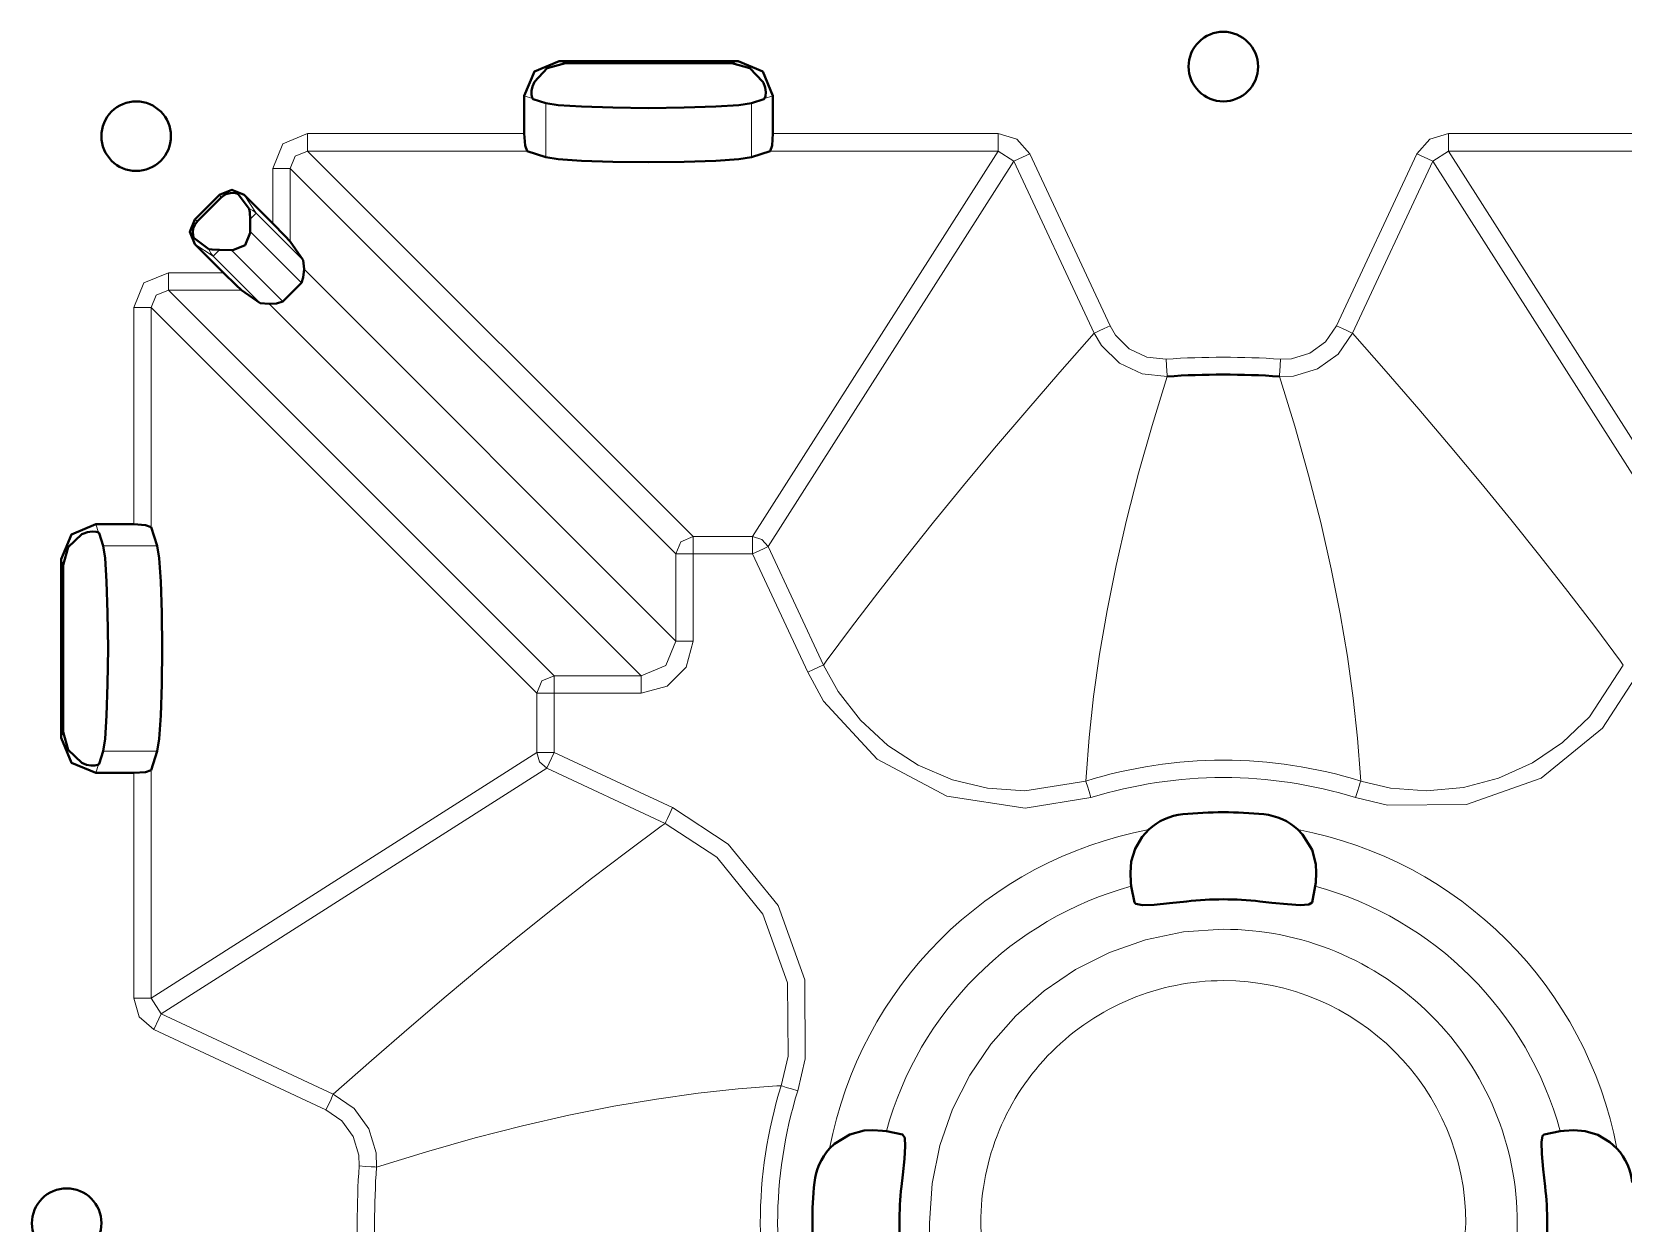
# Model space of a CAD drawing. Header units: millimetres. Extents: x 0 to 2941, y -405 to 1422.
# Drawn here: x 703.1 to 794.6, y 1053.2 to 1121.7 of the extents above; entities that cross this region are included whole.
import ezdxf

# ---------------------------------------------------------------- set-up
doc = ezdxf.new("R2010")
doc.units = ezdxf.units.MM
doc.layers.add('FINE', color=9, linetype='Continuous')
doc.layers.add('OUTLINE', color=7, linetype='Continuous')

msp = doc.modelspace()

# ---------------------------------------------------------------- linework, layer by layer
at = {"layer": 'FINE', "lineweight": 9}
for p, q in [((733.386, 1119.995), (733.739, 1119.882)), ((743.313, 1119.882), (743.666, 1119.995)), ((731.86, 1117.855), (731.375, 1118.011)), ((745.677, 1118.011), (745.192, 1117.855)), ((732.617, 1114.486), (732.617, 1117.592)), ((744.435, 1117.592), (744.435, 1114.486)), ((731.375, 1115.835), (718.919, 1115.835)), ((758.625, 1115.835), (745.677, 1115.835)), ((797.457, 1115.835), (784.508, 1115.835)), ((741.09, 1092.665), (718.919, 1114.837)), ((718.919, 1114.837), (731.542, 1114.837)), ((758.625, 1114.837), (744.5, 1092.665)), ((745.51, 1114.837), (758.625, 1114.837)), ((765.053, 1104.779), (760.435, 1114.683)), ((784.508, 1114.837), (797.623, 1114.837)), ((716.922, 1113.838), (716.922, 1110.664)), ((717.92, 1113.838), (740.092, 1091.667)), ((717.92, 1109.642), (717.92, 1113.838)), ((745.405, 1092.089), (759.53, 1114.26)), ((713.959, 1112.164), (713.861, 1112.313)), ((715.275, 1112.31), (715.969, 1111.27)), ((712.444, 1110.897), (712.593, 1110.797)), ((715.969, 1111.27), (718.673, 1108.567)), ((718.574, 1107.251), (715.617, 1110.208)), ((713.487, 1108.787), (712.447, 1109.482)), ((714.549, 1109.14), (717.506, 1106.183)), ((716.19, 1106.084), (713.487, 1108.787)), ((740.092, 1086.662), (718.715, 1108.038)), ((714.093, 1107.835), (710.918, 1107.835)), ((733.09, 1084.665), (710.918, 1106.837)), ((710.918, 1106.837), (715.115, 1106.837)), ((708.922, 1105.839), (708.922, 1093.381)), ((709.92, 1093.215), (709.92, 1105.839)), ((709.92, 1105.839), (732.092, 1083.667)), ((716.719, 1106.042), (738.095, 1084.665)), ((706.902, 1092.897), (706.746, 1093.381)), ((741.09, 1092.665), (744.5, 1092.665)), ((710.271, 1092.14), (707.165, 1092.14)), ((740.092, 1086.662), (740.092, 1091.667)), ((747.673, 1084.863), (744.5, 1091.667)), ((745.405, 1092.089), (748.578, 1085.284)), ((704.762, 1091.371), (704.876, 1091.018)), ((748.578, 1085.284), (748.735, 1085.5)), ((794.398, 1085.5), (794.555, 1085.284)), ((733.09, 1084.665), (738.095, 1084.665)), ((732.092, 1080.256), (732.092, 1083.667)), ((704.876, 1081.444), (704.762, 1081.091)), ((706.746, 1079.08), (706.902, 1079.565)), ((707.165, 1080.322), (710.271, 1080.322)), ((732.092, 1080.256), (709.92, 1066.131)), ((733.09, 1080.256), (739.894, 1077.084)), ((708.922, 1079.08), (708.922, 1066.131)), ((709.92, 1066.131), (709.92, 1079.247)), ((710.497, 1065.227), (732.668, 1079.352)), ((763.678, 1078.859), (763.663, 1078.61)), ((779.47, 1078.61), (779.456, 1078.859)), ((739.257, 1076.021), (739.472, 1076.179)), ((710.497, 1065.227), (709.92, 1066.131)), ((720.4, 1060.609), (710.497, 1065.227)), ((710.075, 1064.322), (719.978, 1059.704)), ((746.146, 1061.094), (745.897, 1061.079))]:
    msp.add_line(p, q, dxfattribs=at)
for points in [[(718.919, 1115.835), (717.506, 1115.251), (716.922, 1113.838)], [(718.919, 1114.837), (718.919, 1115.149), (718.919, 1115.835)], [(758.625, 1114.837), (758.625, 1115.149), (758.625, 1115.835)], [(760.435, 1114.683), (759.698, 1115.523), (758.625, 1115.835)], [(784.508, 1115.835), (783.435, 1115.523), (782.698, 1114.683)], [(784.508, 1114.837), (784.508, 1115.149), (784.508, 1115.835)], [(717.92, 1113.838), (718.211, 1114.546), (718.919, 1114.837)], [(758.625, 1114.837), (759.53, 1114.26), (764.148, 1104.357)], [(759.53, 1114.26), (759.813, 1114.392), (760.435, 1114.683)], [(774.791, 1101.876), (775.602, 1101.899), (776.989, 1102.315), (778.161, 1103.166), (778.985, 1104.357), (783.603, 1114.26), (784.508, 1114.837)], [(782.698, 1114.683), (778.08, 1104.779), (777.447, 1103.863), (776.546, 1103.209), (775.481, 1102.89), (774.857, 1102.872)], [(783.603, 1114.26), (783.32, 1114.392), (782.698, 1114.683)], [(783.603, 1114.26), (797.728, 1092.089), (798.097, 1092.508), (798.633, 1092.665), (784.508, 1114.837)], [(717.92, 1113.838), (717.608, 1113.838), (716.922, 1113.838)], [(715.969, 1111.27), (715.781, 1111.417), (715.563, 1111.515)], [(715.61, 1110.91), (715.87, 1111.17), (715.969, 1111.27)], [(713.487, 1108.787), (713.34, 1108.976), (713.242, 1109.193)], [(713.487, 1108.787), (713.587, 1108.887), (713.847, 1109.147)], [(710.918, 1107.835), (709.506, 1107.251), (708.922, 1105.839)], [(710.918, 1107.835), (710.918, 1107.149), (710.918, 1106.837)], [(709.92, 1105.839), (710.211, 1106.546), (710.918, 1106.837)], [(708.922, 1105.839), (709.608, 1105.839), (709.92, 1105.839)], [(764.148, 1104.357), (762.176, 1102.125), (760.266, 1099.923), (758.417, 1097.751), (756.631, 1095.61), (754.907, 1093.499), (753.274, 1091.455), (751.701, 1089.441), (750.189, 1087.456), (748.735, 1085.5)], [(764.148, 1104.357), (764.232, 1104.396), (764.431, 1104.489), (764.718, 1104.623), (765.053, 1104.779)], [(764.148, 1104.357), (764.559, 1103.657), (765.591, 1102.642), (766.902, 1102.025), (768.342, 1101.876)], [(768.276, 1102.872), (767.169, 1102.986), (766.162, 1103.46), (765.369, 1104.241), (765.053, 1104.779)], [(778.985, 1104.357), (778.902, 1104.396), (778.702, 1104.489), (778.415, 1104.623), (778.08, 1104.779)], [(794.398, 1085.5), (792.918, 1087.491), (791.376, 1089.513), (789.771, 1091.566), (788.105, 1093.648), (786.376, 1095.762), (784.618, 1097.866), (782.8, 1100.001), (780.923, 1102.164), (778.985, 1104.357)], [(768.342, 1101.876), (768.336, 1101.968), (768.322, 1102.187), (768.301, 1102.504), (768.276, 1102.872)], [(774.791, 1101.876), (774.797, 1101.968), (774.811, 1102.187), (774.832, 1102.504), (774.857, 1102.872)], [(763.678, 1078.859), (763.851, 1081.121), (764.108, 1083.469), (764.451, 1085.901), (764.882, 1088.413), (765.402, 1091.003), (766.003, 1093.619), (766.693, 1096.305), (767.473, 1099.058), (768.342, 1101.876)], [(774.791, 1101.876), (775.676, 1099.008), (776.467, 1096.206), (777.165, 1093.475), (777.771, 1090.815), (778.285, 1088.231), (778.703, 1085.769), (779.036, 1083.384), (779.286, 1081.08), (779.456, 1078.859)], [(740.092, 1091.667), (740.386, 1092.371), (741.09, 1092.665)], [(741.09, 1092.665), (741.09, 1092.353), (741.09, 1091.667)], [(744.5, 1092.665), (744.5, 1092.353), (744.5, 1091.667)], [(744.5, 1092.665), (745.037, 1092.508), (745.405, 1092.089)], [(740.092, 1091.667), (740.404, 1091.667), (741.09, 1091.667)], [(744.5, 1091.667), (741.09, 1091.667), (741.09, 1086.662)], [(745.405, 1092.089), (745.123, 1091.957), (744.5, 1091.667)], [(741.09, 1086.662), (740.689, 1085.163), (739.594, 1084.068), (738.095, 1083.667)], [(738.095, 1084.665), (739.509, 1085.248), (740.092, 1086.662)], [(740.092, 1086.662), (740.404, 1086.662), (741.09, 1086.662)], [(748.578, 1085.284), (748.495, 1085.246), (748.295, 1085.153), (748.008, 1085.019), (747.673, 1084.863)], [(748.578, 1085.284), (749.425, 1083.756), (750.699, 1082.11), (752.276, 1080.66), (754.023, 1079.528), (755.992, 1078.682), (758.016, 1078.193), (760.155, 1078.046), (763.663, 1078.61)], [(779.47, 1078.61), (781.171, 1078.209), (783.246, 1078.045), (785.38, 1078.237), (787.393, 1078.769), (789.342, 1079.656), (791.066, 1080.825), (792.613, 1082.309), (794.555, 1085.284)], [(733.09, 1084.665), (733.09, 1084.353), (733.09, 1083.667), (732.404, 1083.667), (732.092, 1083.667)], [(732.092, 1083.667), (732.386, 1084.372), (733.09, 1084.665)], [(738.095, 1084.665), (738.095, 1084.353), (738.095, 1083.667)], [(763.959, 1077.657), (760.172, 1077.049), (755.678, 1077.735), (751.666, 1079.871), (748.588, 1083.213), (747.673, 1084.863)], [(795.46, 1084.863), (793.363, 1081.651), (789.832, 1078.787), (785.554, 1077.254), (781.01, 1077.224), (779.174, 1077.657)], [(738.095, 1083.667), (733.09, 1083.667), (733.09, 1080.256)], [(733.09, 1080.256), (732.404, 1080.256), (732.092, 1080.256)], [(739.472, 1076.179), (732.668, 1079.352), (732.249, 1079.72), (732.092, 1080.256)], [(733.09, 1080.256), (732.8, 1079.634), (732.668, 1079.352)], [(763.663, 1078.61), (763.69, 1078.523), (763.756, 1078.313), (763.85, 1078.01), (763.959, 1077.657)], [(779.47, 1078.61), (779.443, 1078.523), (779.377, 1078.313), (779.283, 1078.01), (779.174, 1077.657)], [(739.894, 1077.084), (739.738, 1076.749), (739.604, 1076.462), (739.511, 1076.262), (739.472, 1076.179)], [(739.894, 1077.084), (743.106, 1074.987), (745.97, 1071.456), (747.503, 1067.177), (747.533, 1062.634), (747.1, 1060.797)], [(739.257, 1076.021), (737.266, 1074.541), (735.244, 1072.999), (733.191, 1071.395), (731.109, 1069.729), (728.996, 1068), (726.891, 1066.242), (724.756, 1064.424), (722.593, 1062.546), (720.4, 1060.609)], [(746.147, 1061.094), (746.548, 1062.795), (746.52, 1067.003), (745.101, 1070.966), (742.447, 1074.237), (739.473, 1076.179)], [(708.922, 1066.131), (709.608, 1066.131), (709.92, 1066.131)], [(708.922, 1066.131), (709.234, 1065.059), (710.075, 1064.322)], [(710.075, 1064.322), (710.365, 1064.944), (710.497, 1065.227)], [(719.978, 1059.704), (720.134, 1060.038), (720.268, 1060.326), (720.361, 1060.525), (720.4, 1060.609)], [(722.881, 1056.415), (722.858, 1057.226), (722.442, 1058.613), (721.591, 1059.785), (720.4, 1060.609)], [(722.881, 1056.415), (725.75, 1057.299), (728.551, 1058.091), (731.283, 1058.789), (733.942, 1059.395), (736.526, 1059.909), (738.988, 1060.327), (741.373, 1060.659), (743.677, 1060.909), (745.897, 1061.079)], [(747.1, 1060.798), (746.747, 1060.907), (746.444, 1061.001), (746.234, 1061.067), (746.146, 1061.094)], [(719.978, 1059.704), (720.894, 1059.071), (721.548, 1058.17), (721.867, 1057.104), (721.885, 1056.481)], [(721.885, 1056.481), (722.253, 1056.456), (722.57, 1056.435), (722.789, 1056.421), (722.881, 1056.415)]]:
    msp.add_lwpolyline(points, dxfattribs=at)
for points in [[(774.857, 1102.872, 0.033059), (768.276, 1102.872)], [(779.47, 1078.611, 0.151872), (763.663, 1078.611)], [(779.174, 1077.657, 0.151851), (763.959, 1077.657)], [(767.278, 1075.822, 0.308302), (748.935, 1057.479)], [(794.198, 1057.479, 0.308308), (775.855, 1075.822)], [(766.278, 1072.562, 0.265411), (752.195, 1058.479)], [(790.938, 1058.479, 0.265409), (776.855, 1072.562)], [(747.1, 1060.798, 0.15187), (747.1, 1045.583), (747.708, 1041.796), (747.022, 1037.301), (744.886, 1033.29), (741.544, 1030.211), (739.894, 1029.297)], [(746.146, 1061.094, 0.151875), (746.146, 1045.287)], [(721.885, 1056.481, 0.033081), (721.885, 1049.9)], [(722.881, 1056.415, 0.033056), (722.881, 1049.966)]]:
    msp.add_lwpolyline(points, format="xyb", dxfattribs=at)
for points in [[(754.668, 1053.19, 0.414214), (771.567, 1036.292, 0.414214), (788.466, 1053.19, 0.414214), (771.567, 1070.089), (769.287, 1069.934), (767.096, 1069.481), (765.015, 1068.753), (763.065, 1067.768), (761.267, 1066.549), (759.641, 1065.116), (758.208, 1063.49), (756.989, 1061.692), (756.005, 1059.742), (755.276, 1057.661), (754.823, 1055.47)], [(785.511, 1053.19, 0.414212), (771.567, 1067.135, 0.414215), (757.622, 1053.19, 0.414212), (771.567, 1039.246), (773.448, 1039.374), (775.256, 1039.748), (776.973, 1040.349), (778.582, 1041.161), (780.066, 1042.167), (781.407, 1043.35), (782.59, 1044.691), (783.596, 1046.175), (784.408, 1047.784), (785.009, 1049.501), (785.383, 1051.309)]]:
    msp.add_lwpolyline(points, format="xyb", close=True, dxfattribs=at)
at = {"layer": 'OUTLINE', "lineweight": 40}
for p, q in [((743.666, 1119.995), (733.386, 1119.995)), ((733.739, 1119.882), (743.313, 1119.882)), ((731.375, 1118.011), (731.375, 1115.835)), ((745.677, 1115.835), (745.677, 1118.011)), ((732.617, 1117.592), (731.895, 1117.824)), ((745.158, 1117.824), (745.192, 1117.855)), ((732.617, 1114.486), (731.542, 1114.837)), ((745.51, 1114.837), (744.435, 1114.486)), ((713.861, 1112.313), (712.444, 1110.897)), ((713.934, 1112.139), (712.618, 1110.823)), ((713.959, 1112.164), (713.934, 1112.139)), ((714.932, 1112.362), (715.563, 1111.515)), ((716.922, 1110.664), (715.275, 1112.31)), ((712.618, 1110.823), (712.593, 1110.797)), ((715.61, 1110.91), (715.617, 1110.208)), ((713.242, 1109.193), (712.396, 1109.825)), ((715.617, 1110.208), (715.617, 1110.138)), ((712.447, 1109.482), (714.093, 1107.835)), ((714.549, 1109.14), (713.847, 1109.147)), ((714.619, 1109.14), (714.549, 1109.14)), ((718.673, 1108.567), (717.92, 1109.642)), ((718.673, 1108.567), (718.715, 1108.038)), ((715.115, 1106.837), (716.19, 1106.084)), ((716.719, 1106.042), (716.19, 1106.084)), ((706.746, 1093.381), (708.922, 1093.381)), ((706.932, 1092.862), (707.165, 1092.14)), ((709.92, 1093.215), (710.271, 1092.14)), ((704.762, 1081.091), (704.762, 1091.371)), ((706.902, 1079.565), (706.932, 1079.599)), ((707.165, 1080.322), (706.932, 1079.599)), ((710.271, 1080.322), (709.92, 1079.247)), ((708.922, 1079.08), (706.746, 1079.08)), ((766.278, 1072.562), (766.465, 1071.63)), ((776.855, 1072.562), (776.668, 1071.63)), ((752.195, 1058.479), (753.127, 1058.291)), ((790.938, 1058.479), (790.006, 1058.291))]:
    msp.add_line(p, q, dxfattribs=at)
for points in [[(769.567, 1119.69, 0.414226), (771.567, 1117.691, 0.414201), (773.567, 1119.69, 0.414201), (771.567, 1121.691, 0.414226)], [(711.067, 1115.69, 0.414201), (709.067, 1117.69, 0.414226), (707.067, 1115.69, 0.414201), (709.067, 1113.69, 0.414226)], [(703.067, 1053.19, 0.414201), (705.067, 1051.19, 0.414226), (707.067, 1053.19, 0.414201), (705.067, 1055.191, 0.414226)]]:
    msp.add_lwpolyline(points, format="xyb", close=True, dxfattribs=at)
for points in [[(731.375, 1118.011), (731.963, 1119.415), (733.386, 1119.995)], [(731.959, 1118.823), (732.698, 1119.597), (733.739, 1119.882)], [(743.313, 1119.882), (744.354, 1119.597), (745.093, 1118.823)], [(743.666, 1119.995), (745.089, 1119.415), (745.677, 1118.011)], [(731.959, 1118.823), (731.848, 1118.554), (731.796, 1118.289), (731.797, 1118.075), (731.832, 1117.913), (731.86, 1117.855), (731.895, 1117.824)], [(745.192, 1117.855), (745.242, 1117.989), (745.26, 1118.216), (745.222, 1118.489), (745.129, 1118.751), (745.093, 1118.823)], [(745.158, 1117.824), (744.435, 1117.592), (743.722, 1117.481), (742.383, 1117.39), (740.578, 1117.331), (738.526, 1117.31), (736.474, 1117.331), (734.669, 1117.39), (733.33, 1117.481), (732.617, 1117.592)], [(731.542, 1114.837), (731.424, 1115.149), (731.375, 1115.835)], [(745.677, 1115.835), (745.628, 1115.149), (745.51, 1114.837)], [(744.435, 1114.486), (743.722, 1114.373), (742.383, 1114.281), (740.578, 1114.221), (738.526, 1114.2), (736.474, 1114.221), (734.669, 1114.281), (733.33, 1114.373), (732.617, 1114.486)], [(713.861, 1112.313), (714.567, 1112.604), (715.275, 1112.31)], [(714.932, 1112.362), (714.857, 1112.397), (714.678, 1112.431), (714.468, 1112.423), (714.226, 1112.35), (714.023, 1112.222), (713.959, 1112.164)], [(712.447, 1109.482), (712.152, 1110.19), (712.444, 1110.897)], [(712.593, 1110.797), (712.441, 1110.597), (712.351, 1110.374), (712.323, 1110.175), (712.335, 1110.001), (712.371, 1109.869), (712.396, 1109.825)], [(715.563, 1111.515), (715.591, 1111.33), (715.61, 1110.91)], [(715.617, 1110.138), (715.325, 1109.432), (714.619, 1109.14)], [(716.922, 1110.664), (717.608, 1109.97), (717.92, 1109.642)], [(713.847, 1109.147), (713.427, 1109.166), (713.242, 1109.193)], [(718.715, 1108.038), (718.675, 1107.574), (718.574, 1107.251)], [(715.115, 1106.837), (714.786, 1107.149), (714.093, 1107.835)], [(718.574, 1107.251), (717.506, 1106.183), (717.142, 1106.074), (716.719, 1106.042)], [(706.746, 1093.381), (705.342, 1092.794), (704.762, 1091.371)], [(708.922, 1093.381), (709.608, 1093.333), (709.92, 1093.215)], [(704.876, 1081.444), (704.876, 1091.018), (705.16, 1092.059), (705.934, 1092.798)], [(706.932, 1092.862), (706.902, 1092.897), (706.768, 1092.946), (706.541, 1092.965), (706.268, 1092.927), (706.006, 1092.834), (705.934, 1092.798)], [(707.165, 1092.14), (707.276, 1091.427), (707.367, 1090.088), (707.426, 1088.283), (707.447, 1086.231), (707.426, 1084.179), (707.367, 1082.374), (707.276, 1081.035), (707.165, 1080.322)], [(710.271, 1092.14), (710.384, 1091.427), (710.476, 1090.088), (710.536, 1088.283), (710.557, 1086.231), (710.536, 1084.179), (710.476, 1082.374), (710.384, 1081.035), (710.271, 1080.322)], [(705.934, 1079.664), (705.16, 1080.403), (704.876, 1081.444)], [(704.762, 1081.091), (705.342, 1079.668), (706.746, 1079.08)], [(705.934, 1079.664), (706.203, 1079.553), (706.468, 1079.501), (706.682, 1079.502), (706.844, 1079.537), (706.902, 1079.565)], [(709.92, 1079.247), (709.608, 1079.128), (708.922, 1079.08)], [(766.224, 1073.341), (766.27, 1073.99), (766.492, 1074.721), (766.9, 1075.41), (767.278, 1075.822)], [(775.855, 1075.822), (776.122, 1075.547), (776.669, 1074.657), (776.886, 1073.84), (776.909, 1073.341)], [(766.224, 1073.341), (766.253, 1072.785), (766.278, 1072.562)], [(776.909, 1073.341), (776.88, 1072.785), (776.855, 1072.562)], [(776.668, 1071.63), (776.478, 1071.508), (775.989, 1071.478), (775.259, 1071.524), (774.348, 1071.617), (773.669, 1071.693)], [(748.935, 1057.479), (749.21, 1057.745), (750.1, 1058.293), (750.917, 1058.51), (751.416, 1058.533)], [(751.416, 1058.533), (751.972, 1058.504), (752.195, 1058.479)], [(791.718, 1058.533), (791.161, 1058.504), (790.938, 1058.479)], [(791.718, 1058.533), (792.366, 1058.487), (793.098, 1058.265), (793.786, 1057.857), (794.198, 1057.479)], [(753.127, 1058.291), (753.249, 1058.101), (753.278, 1057.612), (753.233, 1056.883), (753.14, 1055.971), (753.064, 1055.293)], [(790.069, 1055.293), (789.959, 1056.288), (789.877, 1057.173), (789.856, 1057.84), (789.922, 1058.216), (790.006, 1058.291)]]:
    msp.add_lwpolyline(points, dxfattribs=at)
for points in [[(774.791, 1101.876, 0.033096), (768.342, 1101.876)], [(769.233, 1076.7, 0.163052), (767.278, 1075.822)], [(773.9, 1076.7, 0.049495), (769.233, 1076.7)], [(775.855, 1075.822, 0.162939), (773.9, 1076.7)], [(773.67, 1071.693, 0.056698), (769.464, 1071.693), (768.469, 1071.583), (767.584, 1071.501), (766.916, 1071.48), (766.541, 1071.546), (766.465, 1071.63)], [(748.935, 1057.479, 0.162963), (748.057, 1055.524)], [(795.076, 1055.524, 0.162971), (794.198, 1057.479)], [(748.057, 1055.524, 0.049501), (748.057, 1050.857)], [(753.064, 1055.294, 0.056664), (753.064, 1051.087)], [(790.069, 1051.087, 0.056633), (790.069, 1055.294)]]:
    msp.add_lwpolyline(points, format="xyb", dxfattribs=at)

doc.saveas('drawing.dxf')
